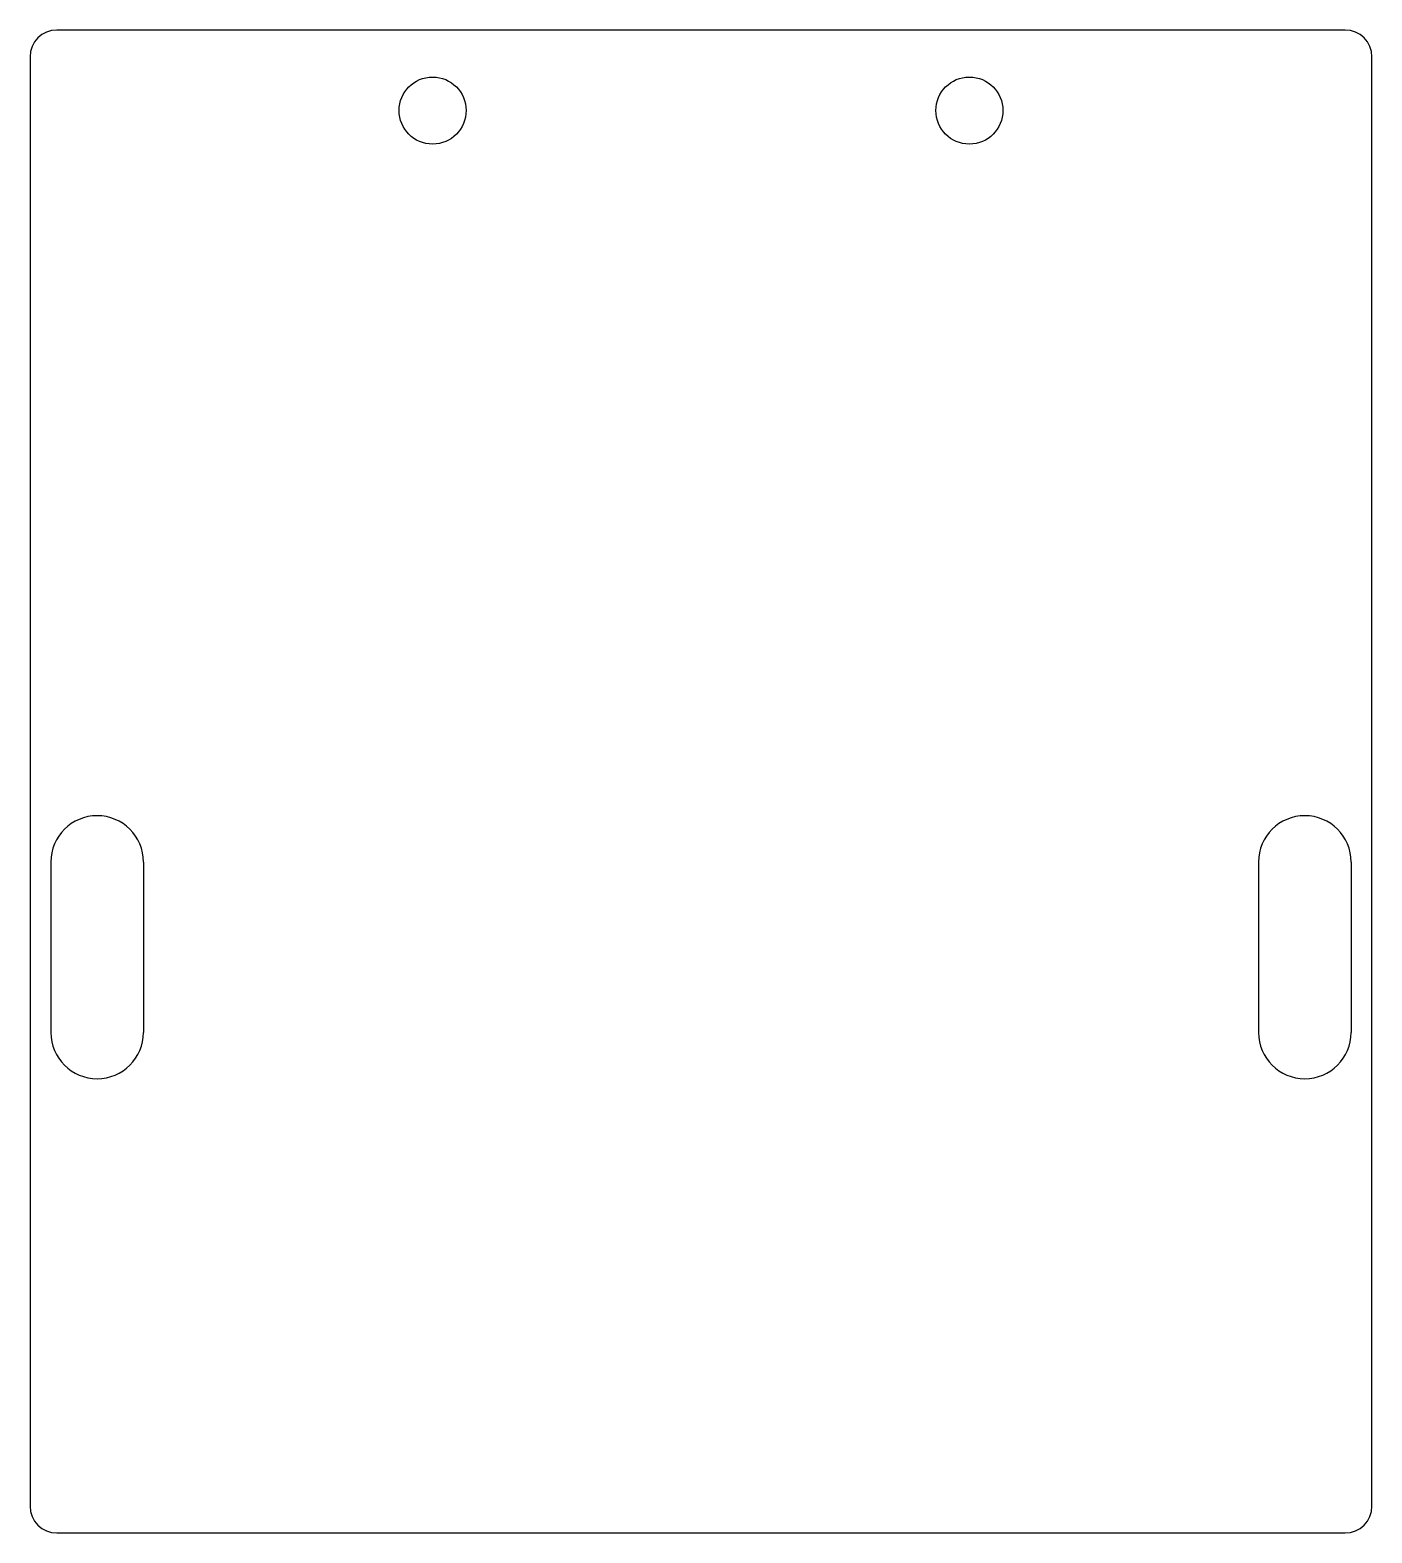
# Model space of a CAD drawing. Header units: millimetres. Extents: x 0 to 50, y -56 to 0.
import ezdxf

# ---------------------------------------------------------------- set-up
doc = ezdxf.new("R2010")
doc.units = ezdxf.units.MM

msp = doc.modelspace()

# ---------------------------------------------------------------- linework, layer by layer
at = {"color": 7, "linetype": 'Continuous', "lineweight": 25}
for p, q in [((49, 0), (1, 0)), ((0, -1), (0, -55)), ((50, -55), (50, -1)), ((0.775, -31), (0.775, -37.35)), ((4.225, -31), (4.225, -37.35)), ((45.775, -31), (45.775, -37.35)), ((49.225, -31), (49.225, -37.35)), ((1, -56), (49, -56))]:
    msp.add_line(p, q, dxfattribs=at)
for centre in [(15, -3), (35, -3)]:
    msp.add_circle(centre, 1.25, dxfattribs=at)
for centre, radius, start, end in [((1, -1), 1, 90, 180), ((49, -1), 1, 0, 90), ((2.5, -31), 1.725, 0, 180), ((47.5, -31), 1.725, 0, 180), ((2.5, -37.35), 1.725, 180, 0), ((47.5, -37.35), 1.725, 180, 0), ((1, -55), 1, 180, 270), ((49, -55), 1, 270, 0)]:
    msp.add_arc(centre, radius, start, end, dxfattribs=at)

doc.saveas('drawing.dxf')
